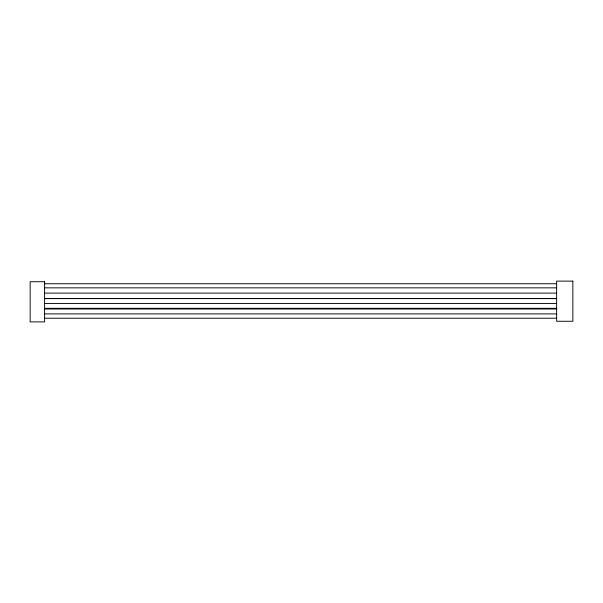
<?xml version="1.0" encoding="UTF-8"?>
<svg xmlns="http://www.w3.org/2000/svg" width="603" height="603" viewBox="0 0 603 603"><rect width="100%" height="100%" fill="white"/><g stroke="black" fill="none" stroke-linecap="round" stroke-linejoin="round"><path stroke-width="0.9" d="M44.592 283.742L556.637 283.742M44.592 287.85L556.637 287.85M44.592 293.111L556.637 293.111M44.592 298.47L556.637 298.47M44.592 298.613L556.637 298.613M44.592 303.52L556.637 303.52M44.592 308.314L556.637 308.314M44.592 308.992L556.637 308.992M44.592 313.899L556.637 313.899M44.592 318.218L556.637 318.218M572.85 281.119L556.637 281.119L556.637 321.271L572.85 321.271L572.85 281.119M44.592 281.729L30.15 281.729L30.15 321.881L44.592 321.881L44.592 281.729"/></g></svg>
